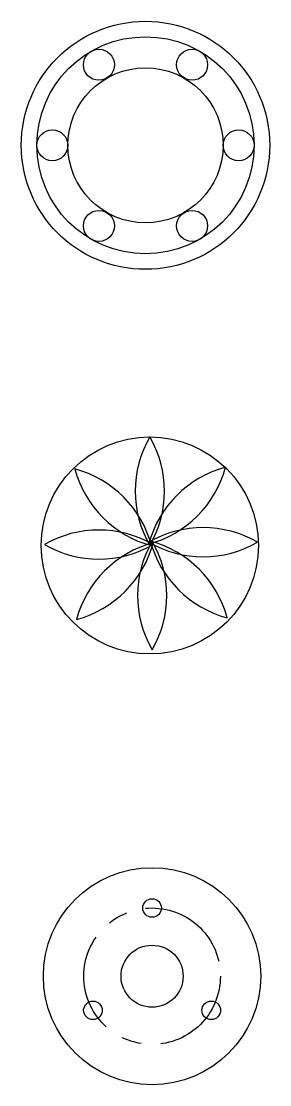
# Model space of a CAD drawing. Header units: millimetres. Extents: x 5349 to 5795, y 9709 to 10062.
# Drawn here: x 5348.5 to 5428.5, y 9718.7 to 10061.7 of the extents above.
import ezdxf

# ---------------------------------------------------------------- set-up
doc = ezdxf.new("R2010")
doc.units = ezdxf.units.MM
doc.linetypes.add('CENTER', pattern=[50.8, 31.75, -6.35, 6.35, -6.35])

# ---------------------------------------------------------------- blocks, each defined once
blk = doc.blocks.new('*U2')
blk.add_circle((0, 0), 5)
blk = doc.blocks.new('*U3')
at = {"color": 0, "linetype": 'ByBlock', "lineweight": -2, "transparency": 16777216}
for p, rotation in [((5373.52, 10047.68), 299.9999999999999), ((5403.52, 10047.68), 240), ((5418.52, 10021.69), 180), ((5373.52, 9995.71), 59.99999999999999), ((5403.52, 9995.71), 120)]:
    blk.add_blockref('*U2', p, dxfattribs=dict(at, rotation=rotation))
blk.add_blockref('*U2', (5358.52, 10021.69), dxfattribs=at)
blk = doc.blocks.new('*U6')
for centre, start, end in [((30.31, 0), 150, 210), ((-30.31, 0), 330, 30)]:
    blk.add_arc(centre, 35, start, end)
blk = doc.blocks.new('*U7')
at = {"color": 0, "linetype": 'ByBlock', "lineweight": -2, "transparency": 16777216}
blk.add_blockref('*U6', (5389.92, 9910.14), dxfattribs=at)
for p, rotation in [((5378.12, 9904.95), 44.99999999999999), ((5401.93, 9905.48), 314.9999999999999), ((5373.46, 9892.93), 89.99999999999997), ((5378.65, 9881.14), 135), ((5402.46, 9881.67), 225), ((5407.12, 9893.69), 270), ((5390.67, 9876.48), 180)]:
    blk.add_blockref('*U6', p, dxfattribs=dict(at, rotation=rotation))
blk = doc.blocks.new('*U8')
blk.add_circle((0, 0), 3)
blk = doc.blocks.new('*U9')
at = {"color": 0, "linetype": 'ByBlock', "lineweight": -2, "transparency": 16777216}
blk.add_blockref('*U8', (5390.64, 9775.71), dxfattribs=at)
for p, rotation in [((5371.59, 9742.71), 120), ((5409.69, 9742.71), 240)]:
    blk.add_blockref('*U8', p, dxfattribs=dict(at, rotation=rotation))

msp = doc.modelspace()

# ---------------------------------------------------------------- linework, layer by layer
for centre, radius in [((5388.52, 10021.69), 40), ((5388.52, 10021.69), 35), ((5388.52, 10021.69), 25), ((5389.92, 9892.64), 35), ((5390.64, 9753.71), 35), ((5390.64, 9753.71), 10)]:
    msp.add_circle(centre, radius)
at = {"linetype": 'CENTER'}
msp.add_circle((5390.64, 9753.71), 22, dxfattribs=at)

# ---------------------------------------------------------------- block references
for name in ['*U3', '*U7', '*U9']:
    msp.add_blockref(name, (0, 0))

doc.saveas('drawing.dxf')
